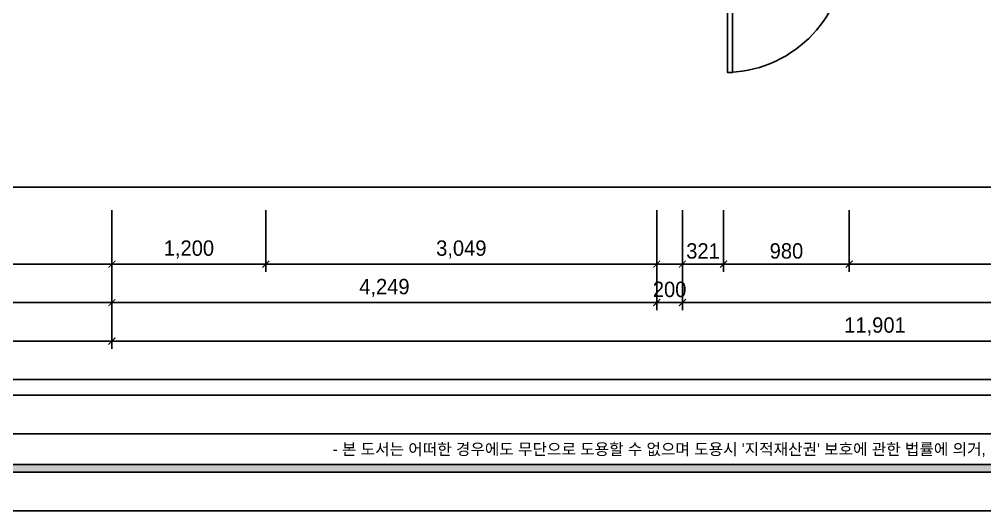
# Model space of a CAD drawing. Header units: millimetres. Extents: x -7413 to 64677, y 6112 to 38711.
# Drawn here: x 43708 to 51237, y 6712 to 10544 of the extents above; entities that cross this region are included whole.
import ezdxf
from ezdxf.enums import TextEntityAlignment as Align

# ---------------------------------------------------------------- set-up
doc = ezdxf.new("R2010")
doc.units = ezdxf.units.MM
doc.header["$LTSCALE"] = 100
doc.layers.get('Defpoints').update_dxf_attribs({"color": 139})
for name, color, linetype in [('CO-DOOR', 8, 'Continuous'), ('FORM(YOURNAME)-1', 1, 'Continuous'), ('FORM(YOURNAME)-11', 1, 'Continuous'), ('내부벽체선', 3, 'Continuous'), ('치수선', 1, 'Continuous')]:
    doc.layers.add(name, color=color, linetype=linetype)
doc.styles.add('YOURNAME', font='Dotum.ttf')
doc.dimstyles.new('YOURNAME-60', dxfattribs={"dimscale": 60, "dimtxt": 2, "dimasz": 0.9, "dimexe": 1, "dimexo": 3, "dimgap": 0.7, "dimtad": 1, "dimdec": 0, "dimzin": 0, "dimdsep": 46, "dimlunit": 6, "dimtxsty": 'YOURNAME', "dimblk": 'ARCHTICK', "dimcen": 0, "dimclrd": 1, "dimclre": 1, "dimclrt": 7, "dimadec": 0, "dimazin": 0, "dimtfac": 1, "dimtdec": 0, "dimtix": 1, "dimtmove": 2, "dimatfit": 3, "dimldrblk": 'ARCHTICK', "dimfxl": 1, "dimtolj": 1, "dimtzin": 0, "dimarcsym": 0})

# ---------------------------------------------------------------- blocks, each defined once
blk = doc.blocks.new('평면도')
at = {"layer": 'CO-DOOR'}
blk.add_lwpolyline([(11974.1, 16832.9), (12894.1, 16832.9), (12894.1, 16872.9), (11974.1, 16872.9)], close=True, dxfattribs=at)
blk.add_arc((12917.3, 16897), 944.2, 182.67561, 271.01961, dxfattribs=at)
blk = doc.blocks.new('천정도')
at = {"layer": '치수선', "rotation": 90}
blk.add_blockref('평면도', (93446.5, -1967.3), dxfattribs=at)
blk = doc.blocks.new('FORM-ELEVATION')
at = {"layer": 'FORM(YOURNAME)-11'}
h = blk.add_hatch(color=256, dxfattribs=at)
h.dxf.hatch_style = 1
h.paths.add_polyline_path([(-10309, 35708), (71691, 35708), (71691, 35508), (-10309, 35508)])
h.paths.add_polyline_path([(-10309, -21492), (71691, -21492), (71691, -21692), (-10309, -21692)])
at = {"layer": 'Defpoints', "color": 158}
blk.add_line((62481, -20692), (-10309, -20692), dxfattribs=at)
for points in [[(-10309, -21692), (71691, -21692), (71691, 35708), (-10309, 35708)], [(-8309, 33708), (61071, 33708), (61071, -19692), (-8309, -19692)]]:
    blk.add_lwpolyline(points, close=True, dxfattribs=at)
at = {"layer": 'FORM(YOURNAME)-11', "color": 250}
blk.add_lwpolyline([(-11309, -22692), (72691, -22692), (72691, 36708), (-11309, 36708)], close=True, dxfattribs=at)
at = {"layer": 'FORM(YOURNAME)-11'}
blk.add_lwpolyline([(-10309, -21492), (71691, -21492), (71691, -21692), (-10309, -21692)], close=True, dxfattribs=at)
at = {"layer": 'FORM(YOURNAME)-11', "color": 1, "style": 'YOURNAME'}
blk.add_text("- 본 도서는 어떠한 경우에도 무단으로 도용할 수 없으며 도용시 '지적재산권' 보호에 관한 법률에 의거, 법적 분쟁이 발생합니다.  또한 본 도서에 관한 모든 저작권은 당사에 있습니다. -", height=300, dxfattribs=at).set_placement((28146, -21092), align=Align.MIDDLE_CENTER)
at = {"layer": 'FORM(YOURNAME)-11', "color": 3, "style": 'YOURNAME'}
for tag, height, p in [('1', 451, (71041, -1219)), ('2', 451, (71041, -1863)), ('3', 451, (71041, -3150)), ('4', 451, (71041, -5081)), ('5', 515, (71041, -7398)), ('6', 515, (71041, -9650)), ('7', 515, (71041, -11903)), ('8', 515, (71041, -14155)), ('9', 515, (71041, -16408)), ('10', 515, (66791, -18596)), ('11', 515, (71041, -18660)), ('12', 515, (66791, -20848)), ('13', 515, (71041, -20848))]:
    blk.add_attdef(tag, text='', height=height, dxfattribs=at).set_placement(p, align=Align.MIDDLE_RIGHT)
blk = doc.blocks.new('_ArchTick')
at = {"color": 0, "linetype": 'ByBlock', "const_width": 0.15}
blk.add_lwpolyline([(-0.5, -0.5), (0.5, 0.5)], dxfattribs=at)
blk = doc.blocks.new('*D120')
at = {"layer": 'Defpoints', "color": 0, "transparency": 16777216}
for p in [(44430.5, 9234.8), (56331.5, 9234.8), (44430.5, 8034.8)]:
    blk.add_point(p, dxfattribs=at)
at = {"layer": '치수선', "color": 1, "lineweight": -2, "transparency": 16777216}
for p, q in [((44430.5, 9054.8), (44430.5, 7974.8)), ((56331.5, 9054.8), (56331.5, 7974.8)), ((56331.5, 8034.8), (44430.5, 8034.8))]:
    blk.add_line(p, q, dxfattribs=at)
at = {"layer": '치수선', "color": 1, "lineweight": -2, "transparency": 16777216, "xscale": 54, "yscale": 54, "zscale": 54, "rotation": 180}
blk.add_blockref('_ArchTick', (44430.5, 8034.8), dxfattribs=at)
at = {"layer": '치수선', "color": 1, "lineweight": -2, "transparency": 16777216, "xscale": 54, "yscale": 54, "zscale": 54}
blk.add_blockref('_ArchTick', (56331.5, 8034.8), dxfattribs=at)
at = {"layer": '치수선', "color": 7, "transparency": 16777216, "insert": (50381, 8148.5), "char_height": 120, "attachment_point": 5, "style": 'YOURNAME'}
blk.add_mtext('\\A1;11,901', dxfattribs=at)
blk = doc.blocks.new('*D121')
at = {"layer": 'Defpoints', "color": 0, "transparency": 16777216}
for p in [(44430.5, 9234.8), (48679.5, 9234.8), (48679.5, 8334.8)]:
    blk.add_point(p, dxfattribs=at)
at = {"layer": '치수선', "color": 1, "lineweight": -2, "transparency": 16777216}
for p, q in [((44430.5, 9054.8), (44430.5, 8274.8)), ((48679.5, 9054.8), (48679.5, 8274.8)), ((44430.5, 8334.8), (48679.5, 8334.8))]:
    blk.add_line(p, q, dxfattribs=at)
at = {"layer": '치수선', "color": 1, "lineweight": -2, "transparency": 16777216, "xscale": 54, "yscale": 54, "zscale": 54, "rotation": 180}
blk.add_blockref('_ArchTick', (44430.5, 8334.8), dxfattribs=at)
at = {"layer": '치수선', "color": 1, "lineweight": -2, "transparency": 16777216, "xscale": 54, "yscale": 54, "zscale": 54}
blk.add_blockref('_ArchTick', (48679.5, 8334.8), dxfattribs=at)
at = {"layer": '치수선', "color": 7, "transparency": 16777216, "insert": (46555, 8448.5), "char_height": 120, "attachment_point": 5, "style": 'YOURNAME'}
blk.add_mtext('\\A1;4,249', dxfattribs=at)
blk = doc.blocks.new('*D110')
at = {"layer": 'Defpoints', "color": 0, "transparency": 16777216}
for p in [(48679.5, 9234.8), (48879.5, 9234.8), (48879.5, 8334.8)]:
    blk.add_point(p, dxfattribs=at)
at = {"layer": '치수선', "color": 1, "lineweight": -2, "transparency": 16777216}
for p, q in [((48679.5, 9054.8), (48679.5, 8274.8)), ((48879.5, 9054.8), (48879.5, 8274.8)), ((48679.5, 8334.8), (48625.5, 8334.8)), ((48679.5, 8334.8), (48879.5, 8334.8)), ((48879.5, 8334.8), (48933.5, 8334.8))]:
    blk.add_line(p, q, dxfattribs=at)
at = {"layer": '치수선', "color": 1, "lineweight": -2, "transparency": 16777216, "xscale": 54, "yscale": 54, "zscale": 54}
blk.add_blockref('_ArchTick', (48679.5, 8334.8), dxfattribs=at)
at = {"layer": '치수선', "color": 1, "lineweight": -2, "transparency": 16777216, "xscale": 54, "yscale": 54, "zscale": 54, "rotation": 180}
blk.add_blockref('_ArchTick', (48879.5, 8334.8), dxfattribs=at)
at = {"layer": '치수선', "color": 7, "transparency": 16777216, "insert": (48779.5, 8436.9), "char_height": 120, "attachment_point": 5, "style": 'YOURNAME'}
blk.add_mtext('\\A1;200', dxfattribs=at)
blk = doc.blocks.new('*D111')
at = {"layer": 'Defpoints', "color": 0, "transparency": 16777216}
for p in [(48879.5, 9234.8), (56331.5, 9234.8), (56331.5, 8334.8)]:
    blk.add_point(p, dxfattribs=at)
at = {"layer": '치수선', "color": 1, "lineweight": -2, "transparency": 16777216}
for p, q in [((48879.5, 9054.8), (48879.5, 8274.8)), ((56331.5, 9054.8), (56331.5, 8274.8)), ((48879.5, 8334.8), (56331.5, 8334.8))]:
    blk.add_line(p, q, dxfattribs=at)
at = {"layer": '치수선', "color": 1, "lineweight": -2, "transparency": 16777216, "xscale": 54, "yscale": 54, "zscale": 54, "rotation": 180}
blk.add_blockref('_ArchTick', (48879.5, 8334.8), dxfattribs=at)
at = {"layer": '치수선', "color": 1, "lineweight": -2, "transparency": 16777216, "xscale": 54, "yscale": 54, "zscale": 54}
blk.add_blockref('_ArchTick', (56331.5, 8334.8), dxfattribs=at)
at = {"layer": '치수선', "color": 7, "transparency": 16777216, "insert": (52605.5, 8448.5), "char_height": 120, "attachment_point": 5, "style": 'YOURNAME'}
blk.add_mtext('\\A1;7,452', dxfattribs=at)
blk = doc.blocks.new('*D107')
at = {"layer": 'Defpoints', "color": 0, "transparency": 16777216}
for p in [(44430.5, 9234.8), (45630.5, 9234.8), (45630.5, 8634.8)]:
    blk.add_point(p, dxfattribs=at)
at = {"layer": '치수선', "color": 1, "lineweight": -2, "transparency": 16777216}
for p, q in [((44430.5, 9054.8), (44430.5, 8574.8)), ((45630.5, 9054.8), (45630.5, 8574.8)), ((44430.5, 8634.8), (45630.5, 8634.8))]:
    blk.add_line(p, q, dxfattribs=at)
at = {"layer": '치수선', "color": 1, "lineweight": -2, "transparency": 16777216, "xscale": 54, "yscale": 54, "zscale": 54, "rotation": 180}
blk.add_blockref('_ArchTick', (44430.5, 8634.8), dxfattribs=at)
at = {"layer": '치수선', "color": 1, "lineweight": -2, "transparency": 16777216, "xscale": 54, "yscale": 54, "zscale": 54}
blk.add_blockref('_ArchTick', (45630.5, 8634.8), dxfattribs=at)
at = {"layer": '치수선', "color": 7, "transparency": 16777216, "insert": (45030.5, 8748.5), "char_height": 120, "attachment_point": 5, "style": 'YOURNAME'}
blk.add_mtext('\\A1;1,200', dxfattribs=at)
blk = doc.blocks.new('*D108')
at = {"layer": 'Defpoints', "color": 0, "transparency": 16777216}
for p in [(45630.5, 9234.8), (48679.5, 9234.8), (48679.5, 8634.8)]:
    blk.add_point(p, dxfattribs=at)
at = {"layer": '치수선', "color": 1, "lineweight": -2, "transparency": 16777216}
for p, q in [((45630.5, 9054.8), (45630.5, 8574.8)), ((48679.5, 9054.8), (48679.5, 8574.8)), ((45630.5, 8634.8), (48679.5, 8634.8))]:
    blk.add_line(p, q, dxfattribs=at)
at = {"layer": '치수선', "color": 1, "lineweight": -2, "transparency": 16777216, "xscale": 54, "yscale": 54, "zscale": 54, "rotation": 180}
blk.add_blockref('_ArchTick', (45630.5, 8634.8), dxfattribs=at)
at = {"layer": '치수선', "color": 1, "lineweight": -2, "transparency": 16777216, "xscale": 54, "yscale": 54, "zscale": 54}
blk.add_blockref('_ArchTick', (48679.5, 8634.8), dxfattribs=at)
at = {"layer": '치수선', "color": 7, "transparency": 16777216, "insert": (47155, 8748.5), "char_height": 120, "attachment_point": 5, "style": 'YOURNAME'}
blk.add_mtext('\\A1;3,049', dxfattribs=at)
blk = doc.blocks.new('*D109')
at = {"layer": 'Defpoints', "color": 0, "transparency": 16777216}
for p in [(48879.5, 9234.8), (49200.5, 9234.8), (49200.5, 8634.8)]:
    blk.add_point(p, dxfattribs=at)
at = {"layer": '치수선', "color": 1, "lineweight": -2, "transparency": 16777216}
for p, q in [((48879.5, 9054.8), (48879.5, 8574.8)), ((49200.5, 9054.8), (49200.5, 8574.8)), ((48879.5, 8634.8), (48825.5, 8634.8)), ((48879.5, 8634.8), (49200.5, 8634.8)), ((49200.5, 8634.8), (49254.5, 8634.8))]:
    blk.add_line(p, q, dxfattribs=at)
at = {"layer": '치수선', "color": 1, "lineweight": -2, "transparency": 16777216, "xscale": 54, "yscale": 54, "zscale": 54}
blk.add_blockref('_ArchTick', (48879.5, 8634.8), dxfattribs=at)
at = {"layer": '치수선', "color": 1, "lineweight": -2, "transparency": 16777216, "xscale": 54, "yscale": 54, "zscale": 54, "rotation": 180}
blk.add_blockref('_ArchTick', (49200.5, 8634.8), dxfattribs=at)
at = {"layer": '치수선', "color": 7, "transparency": 16777216, "insert": (49040, 8736.9), "char_height": 120, "attachment_point": 5, "style": 'YOURNAME'}
blk.add_mtext('\\A1;321', dxfattribs=at)
blk = doc.blocks.new('*D122')
at = {"layer": 'Defpoints', "color": 0, "transparency": 16777216}
for p in [(49200.5, 9234.8), (50180.5, 9234.8), (50180.5, 8634.8)]:
    blk.add_point(p, dxfattribs=at)
at = {"layer": '치수선', "color": 1, "lineweight": -2, "transparency": 16777216}
for p, q in [((49200.5, 9054.8), (49200.5, 8574.8)), ((50180.5, 9054.8), (50180.5, 8574.8)), ((49200.5, 8634.8), (50180.5, 8634.8))]:
    blk.add_line(p, q, dxfattribs=at)
at = {"layer": '치수선', "color": 1, "lineweight": -2, "transparency": 16777216, "xscale": 54, "yscale": 54, "zscale": 54, "rotation": 180}
blk.add_blockref('_ArchTick', (49200.5, 8634.8), dxfattribs=at)
at = {"layer": '치수선', "color": 1, "lineweight": -2, "transparency": 16777216, "xscale": 54, "yscale": 54, "zscale": 54}
blk.add_blockref('_ArchTick', (50180.5, 8634.8), dxfattribs=at)
at = {"layer": '치수선', "color": 7, "transparency": 16777216, "insert": (49690.5, 8736.9), "char_height": 120, "attachment_point": 5, "style": 'YOURNAME'}
blk.add_mtext('\\A1;980', dxfattribs=at)
blk = doc.blocks.new('*D125')
at = {"layer": 'Defpoints', "color": 0, "transparency": 16777216}
for p in [(50180.5, 9234.8), (54700.5, 9234.8), (54700.5, 8634.8)]:
    blk.add_point(p, dxfattribs=at)
at = {"layer": '치수선', "color": 1, "lineweight": -2, "transparency": 16777216}
for p, q in [((50180.5, 9054.8), (50180.5, 8574.8)), ((54700.5, 9054.8), (54700.5, 8574.8)), ((50180.5, 8634.8), (54700.5, 8634.8))]:
    blk.add_line(p, q, dxfattribs=at)
at = {"layer": '치수선', "color": 1, "lineweight": -2, "transparency": 16777216, "xscale": 54, "yscale": 54, "zscale": 54, "rotation": 180}
blk.add_blockref('_ArchTick', (50180.5, 8634.8), dxfattribs=at)
at = {"layer": '치수선', "color": 1, "lineweight": -2, "transparency": 16777216, "xscale": 54, "yscale": 54, "zscale": 54}
blk.add_blockref('_ArchTick', (54700.5, 8634.8), dxfattribs=at)
at = {"layer": '치수선', "color": 7, "transparency": 16777216, "insert": (52440.5, 8748.5), "char_height": 120, "attachment_point": 5, "style": 'YOURNAME'}
blk.add_mtext('\\A1;4,520', dxfattribs=at)

msp = doc.modelspace()

# ---------------------------------------------------------------- linework, layer by layer
at = {"layer": 'Defpoints'}
for points in [[(40011.7, 23754.8), (60825.7, 23754.8), (60825.7, 7734.8), (40011.7, 7734.8)], [(40311.7, 23454.8), (60525.7, 23454.8), (60525.7, 8034.8), (40311.7, 8034.8)], [(40611.7, 23154.8), (60225.7, 23154.8), (60225.7, 8334.8), (40611.7, 8334.8)], [(40911.7, 22854.8), (59925.7, 22854.8), (59925.7, 8634.8), (40911.7, 8634.8)], [(41511.7, 22254.8), (59325.7, 22254.8), (59325.7, 9234.8), (41511.7, 9234.8)]]:
    msp.add_lwpolyline(points, close=True, dxfattribs=at)

# ---------------------------------------------------------------- block references
at = {"layer": 'FORM(YOURNAME)-1', "xscale": 0.3, "yscale": 0.3, "zscale": 0.3}
msp.add_blockref('FORM-ELEVATION', (42270.1, 13519.1), dxfattribs=at)
at = {"layer": '내부벽체선'}
msp.add_blockref('천정도', (-27343.1, 123.2), dxfattribs=at)

# ---------------------------------------------------------------- dimensions: what is measured, and where the dimension line sits
at = {"layer": '치수선'}
for base, p1, p2, picture, middle in [((44430.5, 8034.8), (56331.5, 9234.8), (44430.5, 9234.8), '*D120', (50381, 8148.5)), ((48679.5, 8334.8), (44430.5, 9234.8), (48679.5, 9234.8), '*D121', (46555, 8448.5)), ((45630.5, 8634.8), (44430.5, 9234.8), (45630.5, 9234.8), '*D107', (45030.5, 8748.5)), ((48679.5, 8634.8), (45630.5, 9234.8), (48679.5, 9234.8), '*D108', (47155, 8748.5)), ((48879.5, 8334.8), (48679.5, 9234.8), (48879.5, 9234.8), '*D110', (48779.5, 8436.9)), ((49200.5, 8634.8), (48879.5, 9234.8), (49200.5, 9234.8), '*D109', (49040, 8736.9)), ((56331.5, 8334.8), (48879.5, 9234.8), (56331.5, 9234.8), '*D111', (52605.5, 8448.5)), ((50180.5, 8634.8), (49200.5, 9234.8), (50180.5, 9234.8), '*D122', (49690.5, 8736.9)), ((54700.5, 8634.8), (50180.5, 9234.8), (54700.5, 9234.8), '*D125', (52440.5, 8748.5))]:
    dim = msp.add_linear_dim(base=base, p1=p1, p2=p2, dimstyle='YOURNAME-60', dxfattribs=at)
    dim.commit()
    dim.dimension.update_dxf_attribs({"geometry": picture, "text_midpoint": middle})

doc.saveas('drawing.dxf')
